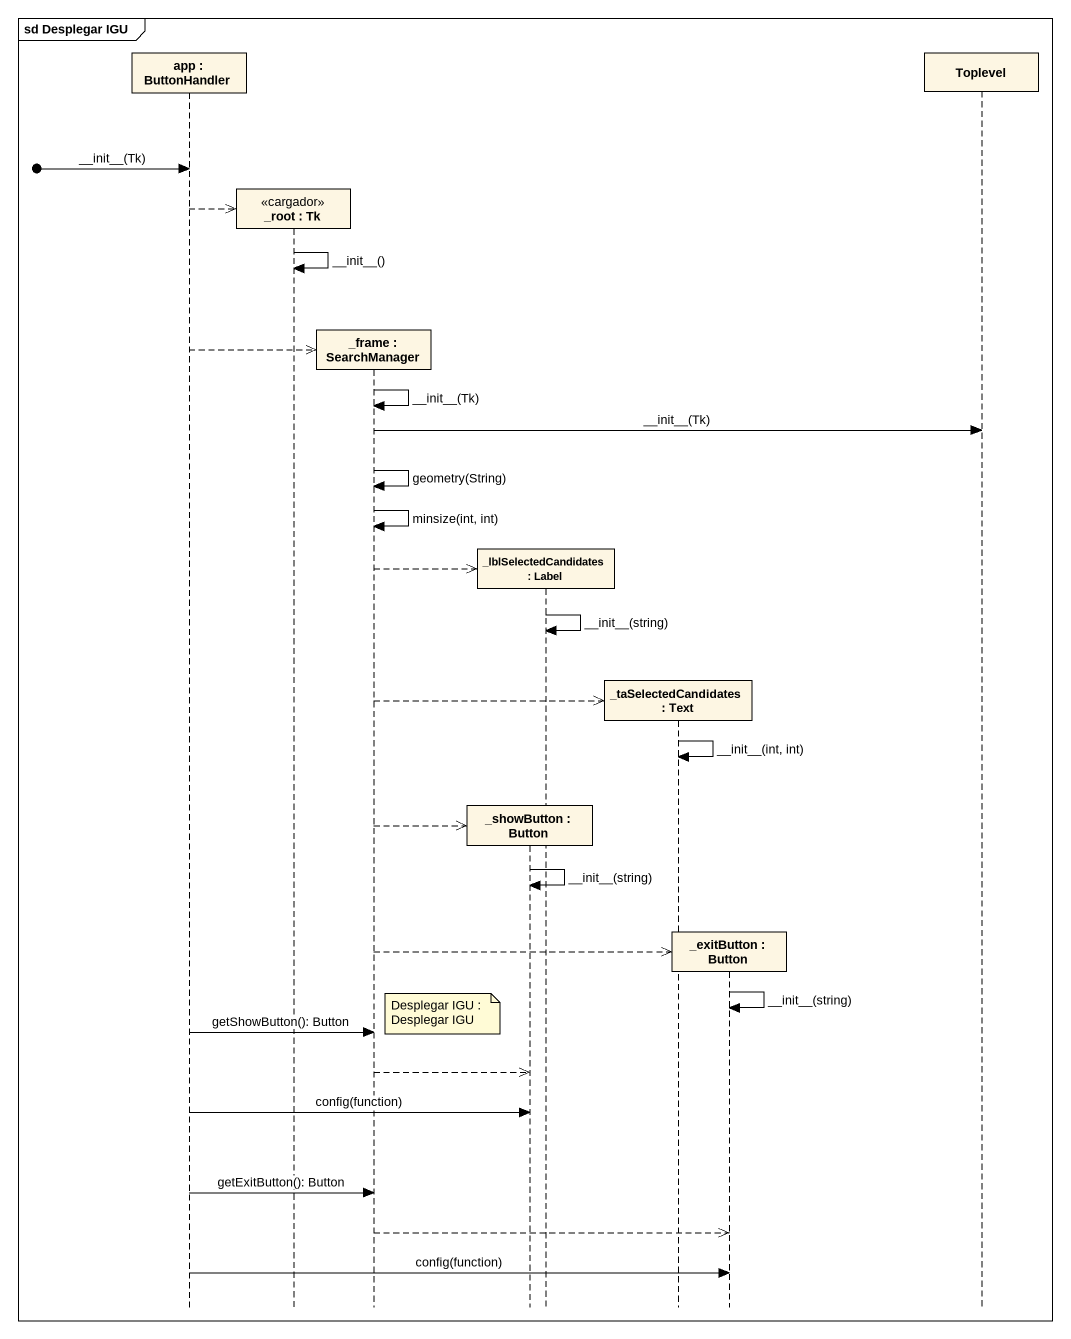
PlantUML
@startuml
mainframe sd Desplegar IGU
hide footbox
participant "app : ButtonHandler" as app
participant "_root : Tk" as root <<cargador>>
participant "_frame : SearchManager" as frame_
participant "_showButton : Button" as showButton
participant "_lblSelectedCandidates : Label" as lblSelectedCandidates
participant "_taSelectedCandidates : Text" as taSelectedCandidates
participant "_exitButton : Button" as exitButton
participant Toplevel

[o-> app : ~__init~__(Tk)
app -->> root **
root -> root : ~__init~__()
app -->> frame_ **
frame_ -> frame_ : ~__init~__(Tk)
frame_ -> Toplevel : ~__init~__(Tk)
frame_ -> frame_ : geometry(String)
frame_ -> frame_ : minsize(int, int)
frame_ -->> lblSelectedCandidates **
lblSelectedCandidates -> lblSelectedCandidates : ~__init~__(string)
frame_ -->> taSelectedCandidates **
taSelectedCandidates -> taSelectedCandidates : ~__init~__(int, int)
frame_ -->> showButton **
showButton -> showButton : ~__init~__(string)
frame_ -->> exitButton **
exitButton -> exitButton : ~__init~__(string)
note right of frame_ : Desplegar IGU : Desplegar IGU
app -> frame_ : getShowButton(): Button
frame_ -->> showButton
app -> showButton : config(function)
app -> frame_ : getExitButton(): Button
frame_ -->> exitButton
app -> exitButton : config(function)
@enduml
